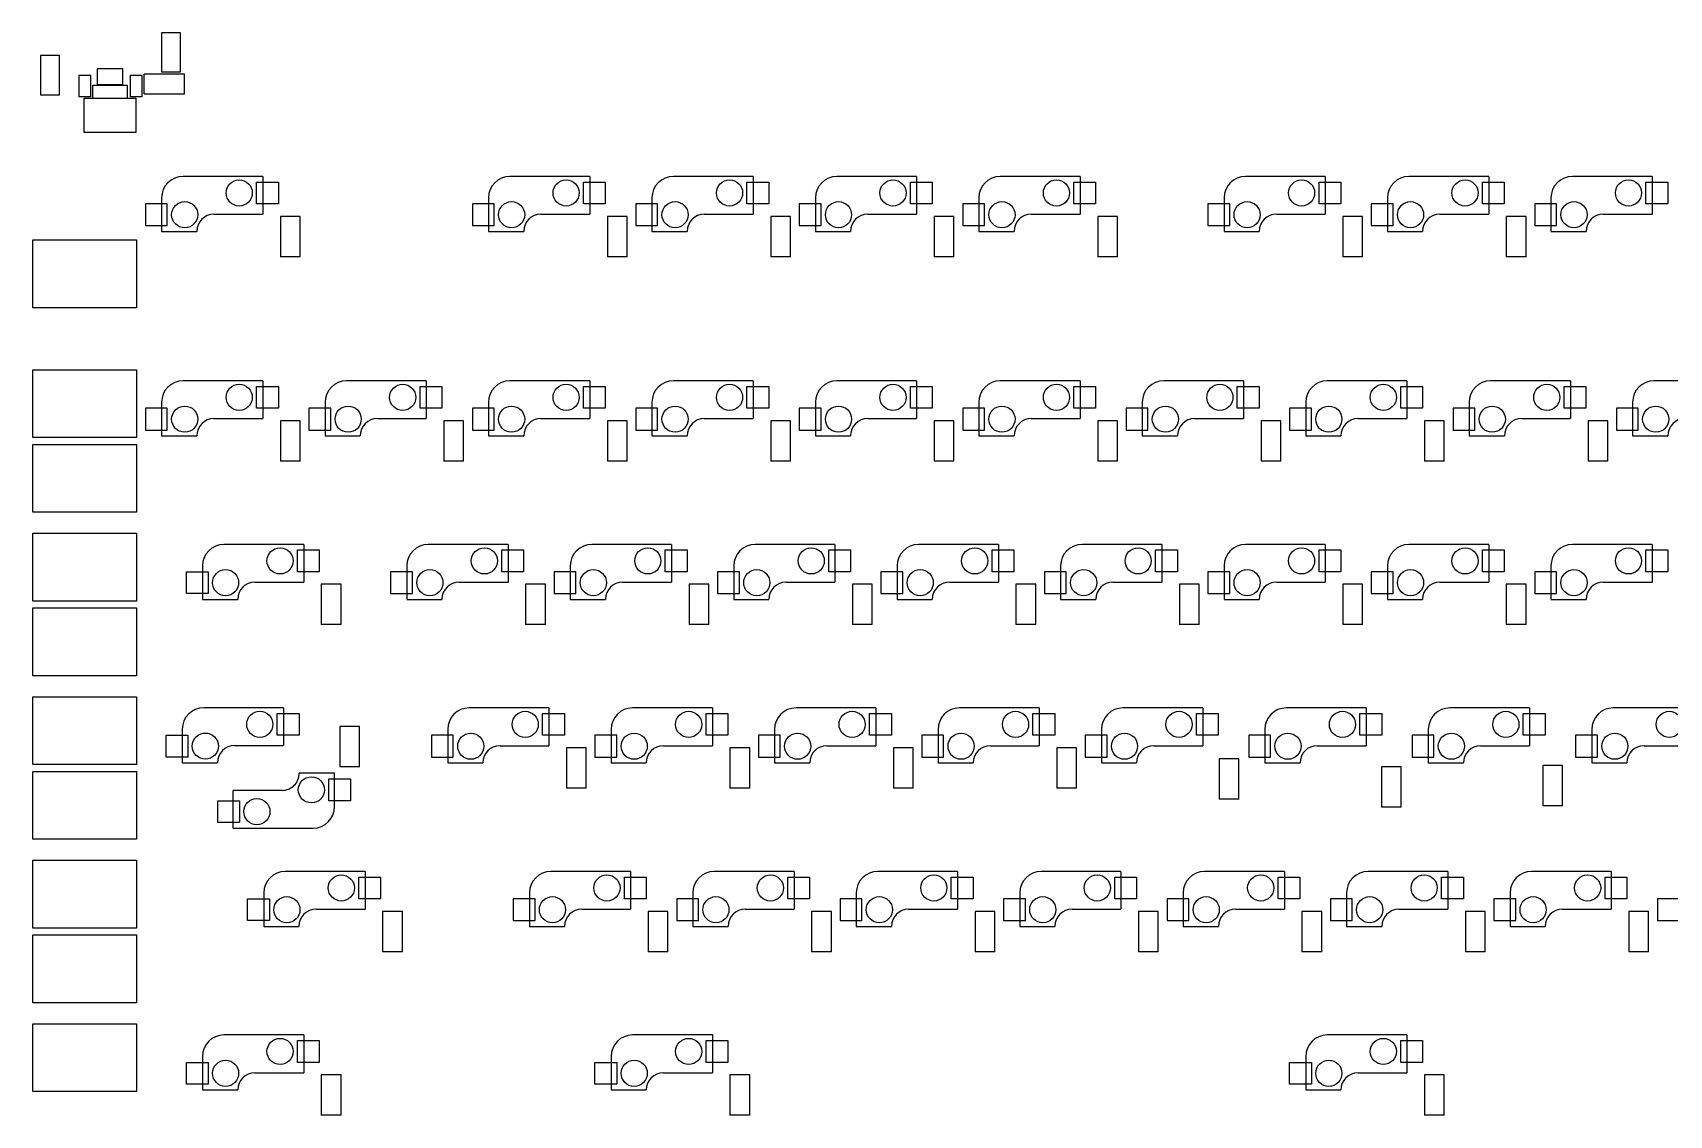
# Model space of a CAD drawing. Extents: x -22 to 350, y -102 to 34.
# Drawn here: x -21.5 to 169.2, y -102.4 to 23.7 of the extents above; entities that cross this region are included whole.
import ezdxf

# ---------------------------------------------------------------- set-up
doc = ezdxf.new("R2010")
doc.units = 0
doc.layers.add('BLACK', color=7, linetype='CONTINUOUS')

msp = doc.modelspace()

# ---------------------------------------------------------------- linework, layer by layer
at = {"layer": 'BLACK', "linetype": 'CONTINUOUS'}
for p, q in [((-4.291, 23.741), (-6.531, 23.741)), ((-6.531, 23.741), (-6.531, 19.181)), ((-4.291, 19.181), (-4.291, 23.741)), ((-20.628, 21.074), (-20.628, 16.514)), ((-18.388, 21.074), (-20.628, 21.074)), ((-18.388, 16.514), (-18.388, 21.074)), ((-14.023, 19.5516), (-14.023, 17.7316)), ((-11.023, 19.5516), (-14.023, 19.5516)), ((-11.023, 17.7316), (-11.023, 19.5516)), ((-6.531, 19.181), (-4.291, 19.181)), ((-16.144, 18.789), (-14.744, 18.789)), ((-16.144, 18.789), (-16.144, 16.289)), ((-14.744, 16.289), (-14.744, 18.789)), ((-14.525, 17.625), (-10.525, 17.625)), ((-14.525, 16.125), (-14.525, 17.625)), ((-14.023, 17.7316), (-11.023, 17.7316)), ((-10.525, 17.625), (-10.525, 16.125)), ((-10.175, 18.789), (-10.175, 16.289)), ((-10.175, 18.789), (-8.775, 18.789)), ((-8.775, 16.289), (-8.775, 18.789)), ((-3.823, 18.928), (-8.523, 18.928)), ((-8.523, 16.628), (-8.523, 18.928)), ((-3.823, 16.628), (-3.823, 18.928)), ((-20.628, 16.514), (-18.388, 16.514)), ((-14.744, 16.289), (-16.144, 16.289)), ((-15.525, 12.125), (-15.525, 16.125)), ((-15.525, 16.125), (-9.525, 16.125)), ((-8.775, 16.289), (-10.175, 16.289)), ((-9.525, 16.125), (-9.525, 12.125)), ((-8.523, 16.628), (-3.823, 16.628)), ((-9.525, 12.125), (-15.525, 12.125)), ((5.3, 7), (-4, 7)), ((4.572, 3.81), (4.572, 6.35)), ((4.572, 6.35), (7.112, 6.35)), ((5.3, 7), (5.3, 2.6)), ((7.112, 6.35), (7.112, 3.81)), ((43.4, 7), (34.1, 7)), ((42.672, 3.81), (42.672, 6.35)), ((42.672, 6.35), (45.212, 6.35)), ((43.4, 7), (43.4, 2.6)), ((45.212, 6.35), (45.212, 3.81)), ((62.45, 7), (53.15, 7)), ((61.722, 3.81), (61.722, 6.35)), ((61.722, 6.35), (64.262, 6.35)), ((62.45, 7), (62.45, 2.6)), ((64.262, 6.35), (64.262, 3.81)), ((81.5, 7), (72.2, 7)), ((80.772, 6.35), (83.312, 6.35)), ((80.772, 3.81), (80.772, 6.35)), ((81.5, 7), (81.5, 2.6)), ((83.312, 6.35), (83.312, 3.81)), ((100.55, 7), (91.25, 7)), ((99.822, 6.35), (102.362, 6.35)), ((99.822, 3.81), (99.822, 6.35)), ((100.55, 7), (100.55, 2.6)), ((102.362, 6.35), (102.362, 3.81)), ((129.125, 7), (119.825, 7)), ((128.397, 3.81), (128.397, 6.35)), ((128.397, 6.35), (130.937, 6.35)), ((129.125, 7), (129.125, 2.6)), ((130.937, 6.35), (130.937, 3.81)), ((148.175, 7), (138.875, 7)), ((147.447, 6.35), (149.987, 6.35)), ((147.447, 3.81), (147.447, 6.35)), ((148.175, 7), (148.175, 2.6)), ((149.987, 6.35), (149.987, 3.81)), ((167.225, 7), (157.925, 7)), ((166.497, 6.35), (169.037, 6.35)), ((166.497, 3.81), (166.497, 6.35)), ((167.225, 7), (167.225, 2.6)), ((169.037, 6.35), (169.037, 3.81)), ((-6.5, 4.5), (-6.5, 0.6)), ((31.6, 4.5), (31.6, 0.6)), ((50.65, 4.5), (50.65, 0.6)), ((69.7, 4.5), (69.7, 0.6)), ((88.75, 4.5), (88.75, 0.6)), ((117.325, 4.5), (117.325, 0.6)), ((136.375, 4.5), (136.375, 0.6)), ((155.425, 4.5), (155.425, 0.6)), ((-8.382, 3.81), (-8.382, 1.27)), ((-5.842, 3.81), (-8.382, 3.81)), ((-5.842, 1.27), (-5.842, 3.81)), ((-0.4, 2.6), (5.3, 2.6)), ((7.112, 3.81), (4.572, 3.81)), ((9.65, 2.35), (7.35, 2.35)), ((7.35, 2.35), (7.35, -2.35)), ((9.65, -2.35), (9.65, 2.35)), ((32.258, 3.81), (29.718, 3.81)), ((29.718, 3.81), (29.718, 1.27)), ((32.258, 1.27), (32.258, 3.81)), ((37.7, 2.6), (43.4, 2.6)), ((45.212, 3.81), (42.672, 3.81)), ((45.45, 2.35), (45.45, -2.35)), ((47.75, 2.35), (45.45, 2.35)), ((47.75, -2.35), (47.75, 2.35)), ((51.308, 3.81), (48.768, 3.81)), ((48.768, 3.81), (48.768, 1.27)), ((51.308, 1.27), (51.308, 3.81)), ((56.75, 2.6), (62.45, 2.6)), ((64.262, 3.81), (61.722, 3.81)), ((66.8, 2.35), (64.5, 2.35)), ((64.5, 2.35), (64.5, -2.35)), ((66.8, -2.35), (66.8, 2.35)), ((67.818, 3.81), (67.818, 1.27)), ((70.358, 3.81), (67.818, 3.81)), ((70.358, 1.27), (70.358, 3.81)), ((75.8, 2.6), (81.5, 2.6)), ((83.312, 3.81), (80.772, 3.81)), ((83.55, 2.35), (83.55, -2.35)), ((85.85, 2.35), (83.55, 2.35)), ((85.85, -2.35), (85.85, 2.35)), ((86.868, 3.81), (86.868, 1.27)), ((89.408, 3.81), (86.868, 3.81)), ((89.408, 1.27), (89.408, 3.81)), ((94.85, 2.6), (100.55, 2.6)), ((102.362, 3.81), (99.822, 3.81)), ((102.6, 2.35), (102.6, -2.35)), ((104.9, 2.35), (102.6, 2.35)), ((104.9, -2.35), (104.9, 2.35)), ((117.983, 3.81), (115.443, 3.81)), ((115.443, 3.81), (115.443, 1.27)), ((117.983, 1.27), (117.983, 3.81)), ((123.425, 2.6), (129.125, 2.6)), ((130.937, 3.81), (128.397, 3.81)), ((131.175, 2.35), (131.175, -2.35)), ((133.475, 2.35), (131.175, 2.35)), ((133.475, -2.35), (133.475, 2.35)), ((134.493, 3.81), (134.493, 1.27)), ((137.033, 3.81), (134.493, 3.81)), ((137.033, 1.27), (137.033, 3.81)), ((142.475, 2.6), (148.175, 2.6)), ((149.987, 3.81), (147.447, 3.81)), ((152.525, 2.35), (150.225, 2.35)), ((150.225, 2.35), (150.225, -2.35)), ((152.525, -2.35), (152.525, 2.35)), ((153.543, 3.81), (153.543, 1.27)), ((156.083, 3.81), (153.543, 3.81)), ((156.083, 1.27), (156.083, 3.81)), ((161.525, 2.6), (167.225, 2.6)), ((169.037, 3.81), (166.497, 3.81)), ((-8.382, 1.27), (-5.842, 1.27)), ((-6.5, 0.6), (-2.4, 0.6)), ((29.718, 1.27), (32.258, 1.27)), ((31.6, 0.6), (35.7, 0.6)), ((48.768, 1.27), (51.308, 1.27)), ((50.65, 0.6), (54.75, 0.6)), ((67.818, 1.27), (70.358, 1.27)), ((69.7, 0.6), (73.8, 0.6)), ((86.868, 1.27), (89.408, 1.27)), ((88.75, 0.6), (92.85, 0.6)), ((115.443, 1.27), (117.983, 1.27)), ((117.325, 0.6), (121.425, 0.6)), ((134.493, 1.27), (137.033, 1.27)), ((136.375, 0.6), (140.475, 0.6)), ((153.543, 1.27), (156.083, 1.27)), ((155.425, 0.6), (159.525, 0.6)), ((-21.525, -8.3), (-21.525, -0.4)), ((-21.525, -0.4), (-9.425, -0.4)), ((-9.425, -0.4), (-9.425, -8.3)), ((9.65, -2.35), (7.35, -2.35)), ((47.75, -2.35), (45.45, -2.35)), ((66.8, -2.35), (64.5, -2.35)), ((85.85, -2.35), (83.55, -2.35)), ((104.9, -2.35), (102.6, -2.35)), ((133.475, -2.35), (131.175, -2.35)), ((152.525, -2.35), (150.225, -2.35)), ((-9.425, -8.3), (-21.525, -8.3)), ((-21.525, -23.4125), (-21.525, -15.5125)), ((-21.525, -15.5125), (-9.425, -15.5125)), ((-9.425, -15.5125), (-9.425, -23.4125)), ((5.3, -16.8125), (-4, -16.8125)), ((5.3, -16.8125), (5.3, -21.2125)), ((24.35, -16.8125), (15.05, -16.8125)), ((24.35, -16.8125), (24.35, -21.2125)), ((43.4, -16.8125), (34.1, -16.8125)), ((43.4, -16.8125), (43.4, -21.2125)), ((62.45, -16.8125), (53.15, -16.8125)), ((62.45, -16.8125), (62.45, -21.2125)), ((81.5, -16.8125), (72.2, -16.8125)), ((81.5, -16.8125), (81.5, -21.2125)), ((100.55, -16.8125), (91.25, -16.8125)), ((100.55, -16.8125), (100.55, -21.2125)), ((119.6, -16.8125), (110.3, -16.8125)), ((119.6, -16.8125), (119.6, -21.2125)), ((138.65, -16.8125), (129.35, -16.8125)), ((138.65, -16.8125), (138.65, -21.2125)), ((157.7, -16.8125), (148.4, -16.8125)), ((157.7, -16.8125), (157.7, -21.2125)), ((176.75, -16.8125), (167.45, -16.8125)), ((4.572, -20.0025), (4.572, -17.4625)), ((4.572, -17.4625), (7.112, -17.4625)), ((7.112, -17.4625), (7.112, -20.0025)), ((23.622, -17.4625), (26.162, -17.4625)), ((23.622, -20.0025), (23.622, -17.4625)), ((26.162, -17.4625), (26.162, -20.0025)), ((42.672, -20.0025), (42.672, -17.4625)), ((42.672, -17.4625), (45.212, -17.4625)), ((45.212, -17.4625), (45.212, -20.0025)), ((61.722, -20.0025), (61.722, -17.4625)), ((61.722, -17.4625), (64.262, -17.4625)), ((64.262, -17.4625), (64.262, -20.0025)), ((80.772, -17.4625), (83.312, -17.4625)), ((80.772, -20.0025), (80.772, -17.4625)), ((83.312, -17.4625), (83.312, -20.0025)), ((99.822, -17.4625), (102.362, -17.4625)), ((99.822, -20.0025), (99.822, -17.4625)), ((102.362, -17.4625), (102.362, -20.0025)), ((118.872, -20.0025), (118.872, -17.4625)), ((118.872, -17.4625), (121.412, -17.4625)), ((121.412, -17.4625), (121.412, -20.0025)), ((137.922, -20.0025), (137.922, -17.4625)), ((137.922, -17.4625), (140.462, -17.4625)), ((140.462, -17.4625), (140.462, -20.0025)), ((156.972, -17.4625), (159.512, -17.4625)), ((156.972, -20.0025), (156.972, -17.4625)), ((159.512, -17.4625), (159.512, -20.0025)), ((-5.842, -20.0025), (-8.382, -20.0025)), ((-8.382, -20.0025), (-8.382, -22.5425)), ((-6.5, -19.3125), (-6.5, -23.2125)), ((-5.842, -22.5425), (-5.842, -20.0025)), ((7.112, -20.0025), (4.572, -20.0025)), ((10.668, -20.0025), (10.668, -22.5425)), ((13.208, -20.0025), (10.668, -20.0025)), ((12.55, -19.3125), (12.55, -23.2125)), ((13.208, -22.5425), (13.208, -20.0025)), ((26.162, -20.0025), (23.622, -20.0025)), ((29.718, -20.0025), (29.718, -22.5425)), ((32.258, -20.0025), (29.718, -20.0025)), ((31.6, -19.3125), (31.6, -23.2125)), ((32.258, -22.5425), (32.258, -20.0025)), ((45.212, -20.0025), (42.672, -20.0025)), ((48.768, -20.0025), (48.768, -22.5425)), ((51.308, -20.0025), (48.768, -20.0025)), ((50.65, -19.3125), (50.65, -23.2125)), ((51.308, -22.5425), (51.308, -20.0025)), ((64.262, -20.0025), (61.722, -20.0025)), ((67.818, -20.0025), (67.818, -22.5425)), ((70.358, -20.0025), (67.818, -20.0025)), ((69.7, -19.3125), (69.7, -23.2125)), ((70.358, -22.5425), (70.358, -20.0025)), ((83.312, -20.0025), (80.772, -20.0025)), ((89.408, -20.0025), (86.868, -20.0025)), ((86.868, -20.0025), (86.868, -22.5425)), ((88.75, -19.3125), (88.75, -23.2125)), ((89.408, -22.5425), (89.408, -20.0025)), ((102.362, -20.0025), (99.822, -20.0025)), ((108.458, -20.0025), (105.918, -20.0025)), ((105.918, -20.0025), (105.918, -22.5425)), ((107.8, -19.3125), (107.8, -23.2125)), ((108.458, -22.5425), (108.458, -20.0025)), ((121.412, -20.0025), (118.872, -20.0025)), ((127.508, -20.0025), (124.968, -20.0025)), ((124.968, -20.0025), (124.968, -22.5425)), ((126.85, -19.3125), (126.85, -23.2125)), ((127.508, -22.5425), (127.508, -20.0025)), ((140.462, -20.0025), (137.922, -20.0025)), ((144.018, -20.0025), (144.018, -22.5425)), ((146.558, -20.0025), (144.018, -20.0025)), ((145.9, -19.3125), (145.9, -23.2125)), ((146.558, -22.5425), (146.558, -20.0025)), ((159.512, -20.0025), (156.972, -20.0025)), ((163.068, -20.0025), (163.068, -22.5425)), ((165.608, -20.0025), (163.068, -20.0025)), ((164.95, -19.3125), (164.95, -23.2125)), ((165.608, -22.5425), (165.608, -20.0025)), ((-8.382, -22.5425), (-5.842, -22.5425)), ((-0.4, -21.2125), (5.3, -21.2125)), ((7.35, -21.4625), (7.35, -26.1625)), ((9.65, -21.4625), (7.35, -21.4625)), ((9.65, -26.1625), (9.65, -21.4625)), ((10.668, -22.5425), (13.208, -22.5425)), ((18.65, -21.2125), (24.35, -21.2125)), ((26.4, -21.4625), (26.4, -26.1625)), ((28.7, -21.4625), (26.4, -21.4625)), ((28.7, -26.1625), (28.7, -21.4625)), ((29.718, -22.5425), (32.258, -22.5425)), ((37.7, -21.2125), (43.4, -21.2125)), ((47.75, -21.4625), (45.45, -21.4625)), ((45.45, -21.4625), (45.45, -26.1625)), ((47.75, -26.1625), (47.75, -21.4625)), ((48.768, -22.5425), (51.308, -22.5425)), ((56.75, -21.2125), (62.45, -21.2125)), ((66.8, -21.4625), (64.5, -21.4625)), ((64.5, -21.4625), (64.5, -26.1625)), ((66.8, -26.1625), (66.8, -21.4625)), ((67.818, -22.5425), (70.358, -22.5425)), ((75.8, -21.2125), (81.5, -21.2125)), ((83.55, -21.4625), (83.55, -26.1625)), ((85.85, -21.4625), (83.55, -21.4625)), ((85.85, -26.1625), (85.85, -21.4625)), ((86.868, -22.5425), (89.408, -22.5425)), ((94.85, -21.2125), (100.55, -21.2125)), ((104.9, -21.4625), (102.6, -21.4625)), ((102.6, -21.4625), (102.6, -26.1625)), ((104.9, -26.1625), (104.9, -21.4625)), ((105.918, -22.5425), (108.458, -22.5425)), ((113.9, -21.2125), (119.6, -21.2125)), ((121.65, -21.4625), (121.65, -26.1625)), ((123.95, -21.4625), (121.65, -21.4625)), ((123.95, -26.1625), (123.95, -21.4625)), ((124.968, -22.5425), (127.508, -22.5425)), ((132.95, -21.2125), (138.65, -21.2125)), ((143, -21.4625), (140.7, -21.4625)), ((140.7, -21.4625), (140.7, -26.1625)), ((143, -26.1625), (143, -21.4625)), ((144.018, -22.5425), (146.558, -22.5425)), ((152, -21.2125), (157.7, -21.2125)), ((159.75, -21.4625), (159.75, -26.1625)), ((162.05, -21.4625), (159.75, -21.4625)), ((162.05, -26.1625), (162.05, -21.4625)), ((163.068, -22.5425), (165.608, -22.5425)), ((-9.425, -23.4125), (-21.525, -23.4125)), ((-21.525, -24.2125), (-9.425, -24.2125)), ((-21.525, -32.1125), (-21.525, -24.2125)), ((-9.425, -24.2125), (-9.425, -32.1125)), ((-6.5, -23.2125), (-2.4, -23.2125)), ((12.55, -23.2125), (16.65, -23.2125)), ((31.6, -23.2125), (35.7, -23.2125)), ((50.65, -23.2125), (54.75, -23.2125)), ((69.7, -23.2125), (73.8, -23.2125)), ((88.75, -23.2125), (92.85, -23.2125)), ((107.8, -23.2125), (111.9, -23.2125)), ((126.85, -23.2125), (130.95, -23.2125)), ((145.9, -23.2125), (150, -23.2125)), ((164.95, -23.2125), (169.05, -23.2125)), ((9.65, -26.1625), (7.35, -26.1625)), ((28.7, -26.1625), (26.4, -26.1625)), ((47.75, -26.1625), (45.45, -26.1625)), ((66.8, -26.1625), (64.5, -26.1625)), ((85.85, -26.1625), (83.55, -26.1625)), ((104.9, -26.1625), (102.6, -26.1625)), ((123.95, -26.1625), (121.65, -26.1625)), ((143, -26.1625), (140.7, -26.1625)), ((162.05, -26.1625), (159.75, -26.1625)), ((-9.425, -32.1125), (-21.525, -32.1125)), ((-21.525, -42.4625), (-21.525, -34.5625)), ((-21.525, -34.5625), (-9.425, -34.5625)), ((-9.425, -34.5625), (-9.425, -42.4625)), ((10.0625, -35.8625), (0.7625, -35.8625)), ((10.0625, -35.8625), (10.0625, -40.2625)), ((33.875, -35.8625), (24.575, -35.8625)), ((33.875, -35.8625), (33.875, -40.2625)), ((52.925, -35.8625), (43.625, -35.8625)), ((52.925, -35.8625), (52.925, -40.2625)), ((71.975, -35.8625), (62.675, -35.8625)), ((71.975, -35.8625), (71.975, -40.2625)), ((91.025, -35.8625), (81.725, -35.8625)), ((91.025, -35.8625), (91.025, -40.2625)), ((110.075, -35.8625), (100.775, -35.8625)), ((110.075, -35.8625), (110.075, -40.2625)), ((129.125, -35.8625), (119.825, -35.8625)), ((129.125, -35.8625), (129.125, -40.2625)), ((148.175, -35.8625), (138.875, -35.8625)), ((148.175, -35.8625), (148.175, -40.2625)), ((167.225, -35.8625), (157.925, -35.8625)), ((167.225, -35.8625), (167.225, -40.2625)), ((9.3345, -39.0525), (9.3345, -36.5125)), ((9.3345, -36.5125), (11.8745, -36.5125)), ((11.8745, -36.5125), (11.8745, -39.0525)), ((33.147, -36.5125), (35.687, -36.5125)), ((33.147, -39.0525), (33.147, -36.5125)), ((35.687, -36.5125), (35.687, -39.0525)), ((52.197, -39.0525), (52.197, -36.5125)), ((52.197, -36.5125), (54.737, -36.5125)), ((54.737, -36.5125), (54.737, -39.0525)), ((71.247, -36.5125), (73.787, -36.5125)), ((71.247, -39.0525), (71.247, -36.5125)), ((73.787, -36.5125), (73.787, -39.0525)), ((90.297, -36.5125), (92.837, -36.5125)), ((90.297, -39.0525), (90.297, -36.5125)), ((92.837, -36.5125), (92.837, -39.0525)), ((109.347, -36.5125), (111.887, -36.5125)), ((109.347, -39.0525), (109.347, -36.5125)), ((111.887, -36.5125), (111.887, -39.0525)), ((128.397, -39.0525), (128.397, -36.5125)), ((128.397, -36.5125), (130.937, -36.5125)), ((130.937, -36.5125), (130.937, -39.0525)), ((147.447, -36.5125), (149.987, -36.5125)), ((147.447, -39.0525), (147.447, -36.5125)), ((149.987, -36.5125), (149.987, -39.0525)), ((166.497, -36.5125), (169.037, -36.5125)), ((166.497, -39.0525), (166.497, -36.5125)), ((169.037, -36.5125), (169.037, -39.0525)), ((-3.6195, -41.5925), (-3.6195, -39.0525)), ((-3.6195, -39.0525), (-1.0795, -39.0525)), ((-1.7375, -38.3625), (-1.7375, -42.2625)), ((-1.0795, -39.0525), (-1.0795, -41.5925)), ((11.8745, -39.0525), (9.3345, -39.0525)), ((22.733, -39.0525), (20.193, -39.0525)), ((20.193, -39.0525), (20.193, -41.5925)), ((22.075, -38.3625), (22.075, -42.2625)), ((22.733, -41.5925), (22.733, -39.0525)), ((35.687, -39.0525), (33.147, -39.0525)), ((39.243, -39.0525), (39.243, -41.5925)), ((41.783, -39.0525), (39.243, -39.0525)), ((41.125, -38.3625), (41.125, -42.2625)), ((41.783, -41.5925), (41.783, -39.0525)), ((54.737, -39.0525), (52.197, -39.0525)), ((58.293, -39.0525), (58.293, -41.5925)), ((60.833, -39.0525), (58.293, -39.0525)), ((60.175, -38.3625), (60.175, -42.2625)), ((60.833, -41.5925), (60.833, -39.0525)), ((73.787, -39.0525), (71.247, -39.0525)), ((79.883, -39.0525), (77.343, -39.0525)), ((77.343, -39.0525), (77.343, -41.5925)), ((79.225, -38.3625), (79.225, -42.2625)), ((79.883, -41.5925), (79.883, -39.0525)), ((92.837, -39.0525), (90.297, -39.0525)), ((96.393, -39.0525), (96.393, -41.5925)), ((98.933, -39.0525), (96.393, -39.0525)), ((98.275, -38.3625), (98.275, -42.2625)), ((98.933, -41.5925), (98.933, -39.0525)), ((111.887, -39.0525), (109.347, -39.0525)), ((115.443, -39.0525), (115.443, -41.5925)), ((117.983, -39.0525), (115.443, -39.0525)), ((117.325, -38.3625), (117.325, -42.2625)), ((117.983, -41.5925), (117.983, -39.0525)), ((130.937, -39.0525), (128.397, -39.0525)), ((134.493, -39.0525), (134.493, -41.5925)), ((137.033, -39.0525), (134.493, -39.0525)), ((136.375, -38.3625), (136.375, -42.2625)), ((137.033, -41.5925), (137.033, -39.0525)), ((149.987, -39.0525), (147.447, -39.0525)), ((153.543, -39.0525), (153.543, -41.5925)), ((156.083, -39.0525), (153.543, -39.0525)), ((155.425, -38.3625), (155.425, -42.2625)), ((156.083, -41.5925), (156.083, -39.0525)), ((169.037, -39.0525), (166.497, -39.0525)), ((-1.0795, -41.5925), (-3.6195, -41.5925)), ((4.3625, -40.2625), (10.0625, -40.2625)), ((14.4125, -40.5125), (12.1125, -40.5125)), ((12.1125, -40.5125), (12.1125, -45.2125)), ((14.4125, -45.2125), (14.4125, -40.5125)), ((20.193, -41.5925), (22.733, -41.5925)), ((28.175, -40.2625), (33.875, -40.2625)), ((38.225, -40.5125), (35.925, -40.5125)), ((35.925, -40.5125), (35.925, -45.2125)), ((38.225, -45.2125), (38.225, -40.5125)), ((39.243, -41.5925), (41.783, -41.5925)), ((47.225, -40.2625), (52.925, -40.2625)), ((54.975, -40.5125), (54.975, -45.2125)), ((57.275, -40.5125), (54.975, -40.5125)), ((57.275, -45.2125), (57.275, -40.5125)), ((58.293, -41.5925), (60.833, -41.5925)), ((66.275, -40.2625), (71.975, -40.2625)), ((76.325, -40.5125), (74.025, -40.5125)), ((74.025, -40.5125), (74.025, -45.2125)), ((76.325, -45.2125), (76.325, -40.5125)), ((77.343, -41.5925), (79.883, -41.5925)), ((85.325, -40.2625), (91.025, -40.2625)), ((93.075, -40.5125), (93.075, -45.2125)), ((95.375, -40.5125), (93.075, -40.5125)), ((95.375, -45.2125), (95.375, -40.5125)), ((96.393, -41.5925), (98.933, -41.5925)), ((104.375, -40.2625), (110.075, -40.2625)), ((114.425, -40.5125), (112.125, -40.5125)), ((112.125, -40.5125), (112.125, -45.2125)), ((114.425, -45.2125), (114.425, -40.5125)), ((115.443, -41.5925), (117.983, -41.5925)), ((123.425, -40.2625), (129.125, -40.2625)), ((133.475, -40.5125), (131.175, -40.5125)), ((131.175, -40.5125), (131.175, -45.2125)), ((133.475, -45.2125), (133.475, -40.5125)), ((134.493, -41.5925), (137.033, -41.5925)), ((142.475, -40.2625), (148.175, -40.2625)), ((152.525, -40.5125), (150.225, -40.5125)), ((150.225, -40.5125), (150.225, -45.2125)), ((152.525, -45.2125), (152.525, -40.5125)), ((153.543, -41.5925), (156.083, -41.5925)), ((161.525, -40.2625), (167.225, -40.2625)), ((-9.425, -42.4625), (-21.525, -42.4625)), ((-21.525, -43.2625), (-9.425, -43.2625)), ((-21.525, -51.1625), (-21.525, -43.2625)), ((-9.425, -43.2625), (-9.425, -51.1625)), ((-1.7375, -42.2625), (2.3625, -42.2625)), ((22.075, -42.2625), (26.175, -42.2625)), ((41.125, -42.2625), (45.225, -42.2625)), ((60.175, -42.2625), (64.275, -42.2625)), ((79.225, -42.2625), (83.325, -42.2625)), ((98.275, -42.2625), (102.375, -42.2625)), ((117.325, -42.2625), (121.425, -42.2625)), ((136.375, -42.2625), (140.475, -42.2625)), ((155.425, -42.2625), (159.525, -42.2625)), ((14.4125, -45.2125), (12.1125, -45.2125)), ((38.225, -45.2125), (35.925, -45.2125)), ((57.275, -45.2125), (54.975, -45.2125)), ((76.325, -45.2125), (74.025, -45.2125)), ((95.375, -45.2125), (93.075, -45.2125)), ((114.425, -45.2125), (112.125, -45.2125)), ((133.475, -45.2125), (131.175, -45.2125)), ((152.525, -45.2125), (150.225, -45.2125)), ((-9.425, -51.1625), (-21.525, -51.1625)), ((-21.525, -61.5125), (-21.525, -53.6125)), ((-21.525, -53.6125), (-9.425, -53.6125)), ((-9.425, -53.6125), (-9.425, -61.5125)), ((7.7, -54.9), (-1.6, -54.9)), ((7.7, -54.9), (7.7, -59.3)), ((38.6375, -54.9125), (29.3375, -54.9125)), ((38.6375, -54.9125), (38.6375, -59.3125)), ((57.6875, -54.9125), (48.3875, -54.9125)), ((57.6875, -54.9125), (57.6875, -59.3125)), ((76.7375, -54.9125), (67.4375, -54.9125)), ((76.7375, -54.9125), (76.7375, -59.3125)), ((95.7875, -54.9125), (86.4875, -54.9125)), ((95.7875, -54.9125), (95.7875, -59.3125)), ((114.837, -54.9125), (105.537, -54.9125)), ((114.837, -54.9125), (114.837, -59.3125)), ((133.887, -54.9125), (124.587, -54.9125)), ((133.887, -54.9125), (133.887, -59.3125)), ((152.938, -54.9125), (143.637, -54.9125)), ((152.938, -54.9125), (152.938, -59.3125)), ((171.987, -54.9125), (162.688, -54.9125)), ((6.972, -55.55), (9.512, -55.55)), ((6.972, -58.09), (6.972, -55.55)), ((9.512, -55.55), (9.512, -58.09)), ((14.28, -57.08), (14.28, -61.78)), ((16.58, -57.08), (14.28, -57.08)), ((16.58, -61.78), (16.58, -57.08)), ((37.9095, -58.1025), (37.9095, -55.5625)), ((37.9095, -55.5625), (40.4495, -55.5625)), ((40.4495, -55.5625), (40.4495, -58.1025)), ((56.9595, -58.1025), (56.9595, -55.5625)), ((56.9595, -55.5625), (59.4995, -55.5625)), ((59.4995, -55.5625), (59.4995, -58.1025)), ((76.0095, -58.1025), (76.0095, -55.5625)), ((76.0095, -55.5625), (78.5495, -55.5625)), ((78.5495, -55.5625), (78.5495, -58.1025)), ((95.0595, -55.5625), (97.5995, -55.5625)), ((95.0595, -58.1025), (95.0595, -55.5625)), ((97.5995, -55.5625), (97.5995, -58.1025)), ((114.109, -55.5625), (116.649, -55.5625)), ((114.109, -58.1025), (114.109, -55.5625)), ((116.649, -55.5625), (116.649, -58.1025)), ((133.159, -58.1025), (133.159, -55.5625)), ((133.159, -55.5625), (135.7, -55.5625)), ((135.7, -55.5625), (135.7, -58.1025)), ((152.209, -58.1025), (152.209, -55.5625)), ((152.209, -55.5625), (154.749, -55.5625)), ((154.749, -55.5625), (154.749, -58.1025)), ((-5.982, -60.63), (-5.982, -58.09)), ((-5.982, -58.09), (-3.442, -58.09)), ((-4.1, -57.4), (-4.1, -61.3)), ((-3.442, -58.09), (-3.442, -60.63)), ((9.512, -58.09), (6.972, -58.09)), ((27.4955, -58.1025), (24.9555, -58.1025)), ((24.9555, -58.1025), (24.9555, -60.6425)), ((26.8375, -57.4125), (26.8375, -61.3125)), ((27.4955, -60.6425), (27.4955, -58.1025)), ((40.4495, -58.1025), (37.9095, -58.1025)), ((46.5455, -58.1025), (44.0055, -58.1025)), ((44.0055, -58.1025), (44.0055, -60.6425)), ((45.8875, -57.4125), (45.8875, -61.3125)), ((46.5455, -60.6425), (46.5455, -58.1025)), ((59.4995, -58.1025), (56.9595, -58.1025)), ((63.0555, -58.1025), (63.0555, -60.6425)), ((65.5955, -58.1025), (63.0555, -58.1025)), ((64.9375, -57.4125), (64.9375, -61.3125)), ((65.5955, -60.6425), (65.5955, -58.1025)), ((78.5495, -58.1025), (76.0095, -58.1025)), ((82.1055, -58.1025), (82.1055, -60.6425)), ((84.6455, -58.1025), (82.1055, -58.1025)), ((83.9875, -57.4125), (83.9875, -61.3125)), ((84.6455, -60.6425), (84.6455, -58.1025)), ((97.5995, -58.1025), (95.0595, -58.1025)), ((101.155, -58.1025), (101.155, -60.6425)), ((103.695, -58.1025), (101.155, -58.1025)), ((103.037, -57.4125), (103.037, -61.3125)), ((103.695, -60.6425), (103.695, -58.1025)), ((116.649, -58.1025), (114.109, -58.1025)), ((122.745, -58.1025), (120.206, -58.1025)), ((120.206, -58.1025), (120.206, -60.6425)), ((122.087, -57.4125), (122.087, -61.3125)), ((122.745, -60.6425), (122.745, -58.1025)), ((135.7, -58.1025), (133.159, -58.1025)), ((141.796, -58.1025), (139.255, -58.1025)), ((139.255, -58.1025), (139.255, -60.6425)), ((141.137, -57.4125), (141.137, -61.3125)), ((141.796, -60.6425), (141.796, -58.1025)), ((154.749, -58.1025), (152.209, -58.1025)), ((160.845, -58.1025), (158.305, -58.1025)), ((158.305, -58.1025), (158.305, -60.6425)), ((160.188, -57.4125), (160.188, -61.3125)), ((160.845, -60.6425), (160.845, -58.1025)), ((-3.442, -60.63), (-5.982, -60.63)), ((2, -59.3), (7.7, -59.3)), ((24.9555, -60.6425), (27.4955, -60.6425)), ((32.9375, -59.3125), (38.6375, -59.3125)), ((40.6875, -59.5625), (40.6875, -64.2625)), ((42.9875, -59.5625), (40.6875, -59.5625)), ((42.9875, -64.2625), (42.9875, -59.5625)), ((44.0055, -60.6425), (46.5455, -60.6425)), ((51.9875, -59.3125), (57.6875, -59.3125)), ((59.7375, -59.5625), (59.7375, -64.2625)), ((62.0375, -59.5625), (59.7375, -59.5625)), ((62.0375, -64.2625), (62.0375, -59.5625)), ((63.0555, -60.6425), (65.5955, -60.6425)), ((71.0375, -59.3125), (76.7375, -59.3125)), ((78.7875, -59.5625), (78.7875, -64.2625)), ((81.0875, -59.5625), (78.7875, -59.5625)), ((81.0875, -64.2625), (81.0875, -59.5625)), ((82.1055, -60.6425), (84.6455, -60.6425)), ((90.0875, -59.3125), (95.7875, -59.3125)), ((97.8375, -59.5625), (97.8375, -64.2625)), ((100.137, -59.5625), (97.8375, -59.5625)), ((100.137, -64.2625), (100.137, -59.5625)), ((101.155, -60.6425), (103.695, -60.6425)), ((109.137, -59.3125), (114.837, -59.3125)), ((119.04, -60.86), (116.74, -60.86)), ((116.74, -60.86), (116.74, -65.56)), ((119.04, -65.56), (119.04, -60.86)), ((120.206, -60.6425), (122.745, -60.6425)), ((128.188, -59.3125), (133.887, -59.3125)), ((139.255, -60.6425), (141.796, -60.6425)), ((147.237, -59.3125), (152.938, -59.3125)), ((158.305, -60.6425), (160.845, -60.6425)), ((166.287, -59.3125), (171.987, -59.3125)), ((-9.425, -61.5125), (-21.525, -61.5125)), ((-21.525, -62.3125), (-9.425, -62.3125)), ((-21.525, -70.2125), (-21.525, -62.3125)), ((-9.425, -62.3125), (-9.425, -70.2125)), ((-4.1, -61.3), (0, -61.3)), ((13.6437, -62.5125), (9.5437, -62.5125)), ((13.6437, -66.4125), (13.6437, -62.5125)), ((16.58, -61.78), (14.28, -61.78)), ((26.8375, -61.3125), (30.9375, -61.3125)), ((45.8875, -61.3125), (49.9875, -61.3125)), ((64.9375, -61.3125), (69.0375, -61.3125)), ((83.9875, -61.3125), (88.0875, -61.3125)), ((103.037, -61.3125), (107.137, -61.3125)), ((122.087, -61.3125), (126.188, -61.3125)), ((135.67, -61.78), (135.67, -66.48)), ((137.97, -61.78), (135.67, -61.78)), ((137.97, -66.48), (137.97, -61.78)), ((141.137, -61.3125), (145.237, -61.3125)), ((156.78, -61.62), (154.48, -61.62)), ((154.48, -61.62), (154.48, -66.32)), ((156.78, -66.32), (156.78, -61.62)), ((160.188, -61.3125), (164.287, -61.3125)), ((1.8438, -68.9125), (1.8438, -64.5125)), ((7.5438, -64.5125), (1.8438, -64.5125)), ((12.9857, -65.7225), (12.9857, -63.1825)), ((12.9857, -63.1825), (15.5257, -63.1825)), ((15.5257, -63.1825), (15.5257, -65.7225)), ((42.9875, -64.2625), (40.6875, -64.2625)), ((62.0375, -64.2625), (59.7375, -64.2625)), ((81.0875, -64.2625), (78.7875, -64.2625)), ((100.137, -64.2625), (97.8375, -64.2625)), ((0.0318, -65.7225), (2.5718, -65.7225)), ((0.0318, -68.2625), (0.0318, -65.7225)), ((2.5718, -65.7225), (2.5718, -68.2625)), ((15.5257, -65.7225), (12.9857, -65.7225)), ((119.04, -65.56), (116.74, -65.56)), ((137.97, -66.48), (135.67, -66.48)), ((156.78, -66.32), (154.48, -66.32)), ((2.5718, -68.2625), (0.0318, -68.2625)), ((-9.425, -70.2125), (-21.525, -70.2125)), ((1.8438, -68.9125), (11.1437, -68.9125)), ((-21.525, -72.6625), (-9.425, -72.6625)), ((-21.525, -80.5625), (-21.525, -72.6625)), ((-9.425, -72.6625), (-9.425, -80.5625)), ((17.2063, -73.9625), (7.9062, -73.9625)), ((17.2063, -73.9625), (17.2063, -78.3625)), ((48.1625, -73.9625), (38.8625, -73.9625)), ((48.1625, -73.9625), (48.1625, -78.3625)), ((67.2125, -73.9625), (57.9125, -73.9625)), ((67.2125, -73.9625), (67.2125, -78.3625)), ((86.2625, -73.9625), (76.9625, -73.9625)), ((86.2625, -73.9625), (86.2625, -78.3625)), ((105.312, -73.9625), (96.0125, -73.9625)), ((105.312, -73.9625), (105.312, -78.3625)), ((124.362, -73.9625), (115.062, -73.9625)), ((124.362, -73.9625), (124.362, -78.3625)), ((143.412, -73.9625), (134.112, -73.9625)), ((143.412, -73.9625), (143.412, -78.3625)), ((162.463, -73.9625), (153.162, -73.9625)), ((162.463, -73.9625), (162.463, -78.3625)), ((16.4782, -74.6125), (19.0182, -74.6125)), ((16.4782, -77.1525), (16.4782, -74.6125)), ((19.0182, -74.6125), (19.0182, -77.1525)), ((47.4345, -74.6125), (49.9745, -74.6125)), ((47.4345, -77.1525), (47.4345, -74.6125)), ((49.9745, -74.6125), (49.9745, -77.1525)), ((66.4845, -74.6125), (69.0245, -74.6125)), ((66.4845, -77.1525), (66.4845, -74.6125)), ((69.0245, -74.6125), (69.0245, -77.1525)), ((85.5345, -74.6125), (88.0745, -74.6125)), ((85.5345, -77.1525), (85.5345, -74.6125)), ((88.0745, -74.6125), (88.0745, -77.1525)), ((104.584, -77.1525), (104.584, -74.6125)), ((104.584, -74.6125), (107.124, -74.6125)), ((107.124, -74.6125), (107.124, -77.1525)), ((123.634, -74.6125), (126.174, -74.6125)), ((123.634, -77.1525), (123.634, -74.6125)), ((126.174, -74.6125), (126.174, -77.1525)), ((142.684, -74.6125), (145.225, -74.6125)), ((142.684, -77.1525), (142.684, -74.6125)), ((145.225, -74.6125), (145.225, -77.1525)), ((161.734, -74.6125), (164.274, -74.6125)), ((161.734, -77.1525), (161.734, -74.6125)), ((164.274, -74.6125), (164.274, -77.1525)), ((3.5242, -79.6925), (3.5242, -77.1525)), ((3.5242, -77.1525), (6.0643, -77.1525)), ((5.4062, -76.4625), (5.4062, -80.3625)), ((6.0643, -77.1525), (6.0643, -79.6925)), ((19.0182, -77.1525), (16.4782, -77.1525)), ((34.4805, -77.1525), (34.4805, -79.6925)), ((37.0205, -77.1525), (34.4805, -77.1525)), ((36.3625, -76.4625), (36.3625, -80.3625)), ((37.0205, -79.6925), (37.0205, -77.1525)), ((49.9745, -77.1525), (47.4345, -77.1525)), ((56.0705, -77.1525), (53.5305, -77.1525)), ((53.5305, -77.1525), (53.5305, -79.6925)), ((55.4125, -76.4625), (55.4125, -80.3625)), ((56.0705, -79.6925), (56.0705, -77.1525)), ((69.0245, -77.1525), (66.4845, -77.1525)), ((75.1205, -77.1525), (72.5805, -77.1525)), ((72.5805, -77.1525), (72.5805, -79.6925)), ((74.4625, -76.4625), (74.4625, -80.3625)), ((75.1205, -79.6925), (75.1205, -77.1525)), ((88.0745, -77.1525), (85.5345, -77.1525)), ((94.1705, -77.1525), (91.6305, -77.1525)), ((91.6305, -77.1525), (91.6305, -79.6925)), ((93.5125, -76.4625), (93.5125, -80.3625)), ((94.1705, -79.6925), (94.1705, -77.1525)), ((107.124, -77.1525), (104.584, -77.1525)), ((110.68, -77.1525), (110.68, -79.6925)), ((113.221, -77.1525), (110.68, -77.1525)), ((112.562, -76.4625), (112.562, -80.3625)), ((113.221, -79.6925), (113.221, -77.1525)), ((126.174, -77.1525), (123.634, -77.1525)), ((129.731, -77.1525), (129.731, -79.6925)), ((132.27, -77.1525), (129.731, -77.1525)), ((131.612, -76.4625), (131.612, -80.3625)), ((132.27, -79.6925), (132.27, -77.1525)), ((145.225, -77.1525), (142.684, -77.1525)), ((151.32, -77.1525), (148.78, -77.1525)), ((148.78, -77.1525), (148.78, -79.6925)), ((150.662, -76.4625), (150.662, -80.3625)), ((151.32, -79.6925), (151.32, -77.1525)), ((164.274, -77.1525), (161.734, -77.1525)), ((170.37, -77.1525), (167.831, -77.1525)), ((167.831, -77.1525), (167.831, -79.6925)), ((6.0643, -79.6925), (3.5242, -79.6925)), ((11.5062, -78.3625), (17.2063, -78.3625)), ((19.2562, -78.6125), (19.2562, -83.3125)), ((21.5562, -78.6125), (19.2562, -78.6125)), ((21.5562, -83.3125), (21.5562, -78.6125)), ((34.4805, -79.6925), (37.0205, -79.6925)), ((42.4625, -78.3625), (48.1625, -78.3625)), ((52.5125, -78.6125), (50.2125, -78.6125)), ((50.2125, -78.6125), (50.2125, -83.3125)), ((52.5125, -83.3125), (52.5125, -78.6125)), ((53.5305, -79.6925), (56.0705, -79.6925)), ((61.5125, -78.3625), (67.2125, -78.3625)), ((69.2625, -78.6125), (69.2625, -83.3125)), ((71.5625, -78.6125), (69.2625, -78.6125)), ((71.5625, -83.3125), (71.5625, -78.6125)), ((72.5805, -79.6925), (75.1205, -79.6925)), ((80.5625, -78.3625), (86.2625, -78.3625)), ((90.6125, -78.6125), (88.3125, -78.6125)), ((88.3125, -78.6125), (88.3125, -83.3125)), ((90.6125, -83.3125), (90.6125, -78.6125)), ((91.6305, -79.6925), (94.1705, -79.6925)), ((99.6125, -78.3625), (105.312, -78.3625)), ((109.662, -78.6125), (107.362, -78.6125)), ((107.362, -78.6125), (107.362, -83.3125)), ((109.662, -83.3125), (109.662, -78.6125)), ((110.68, -79.6925), (113.221, -79.6925)), ((118.662, -78.3625), (124.362, -78.3625)), ((126.412, -78.6125), (126.412, -83.3125)), ((128.713, -78.6125), (126.412, -78.6125)), ((128.713, -83.3125), (128.713, -78.6125)), ((129.731, -79.6925), (132.27, -79.6925)), ((137.713, -78.3625), (143.412, -78.3625)), ((145.463, -78.6125), (145.463, -83.3125)), ((147.762, -78.6125), (145.463, -78.6125)), ((147.762, -83.3125), (147.762, -78.6125)), ((148.78, -79.6925), (151.32, -79.6925)), ((156.762, -78.3625), (162.463, -78.3625)), ((164.512, -78.6125), (164.512, -83.3125)), ((166.812, -78.6125), (164.512, -78.6125)), ((166.812, -83.3125), (166.812, -78.6125)), ((167.831, -79.6925), (170.37, -79.6925)), ((-9.425, -80.5625), (-21.525, -80.5625)), ((-21.525, -89.2625), (-21.525, -81.3625)), ((-21.525, -81.3625), (-9.425, -81.3625)), ((-9.425, -81.3625), (-9.425, -89.2625)), ((5.4062, -80.3625), (9.5062, -80.3625)), ((36.3625, -80.3625), (40.4625, -80.3625)), ((55.4125, -80.3625), (59.5125, -80.3625)), ((74.4625, -80.3625), (78.5625, -80.3625)), ((93.5125, -80.3625), (97.6125, -80.3625)), ((112.562, -80.3625), (116.662, -80.3625)), ((131.612, -80.3625), (135.713, -80.3625)), ((150.662, -80.3625), (154.762, -80.3625)), ((21.5562, -83.3125), (19.2562, -83.3125)), ((52.5125, -83.3125), (50.2125, -83.3125)), ((71.5625, -83.3125), (69.2625, -83.3125)), ((90.6125, -83.3125), (88.3125, -83.3125)), ((109.662, -83.3125), (107.362, -83.3125)), ((128.713, -83.3125), (126.412, -83.3125)), ((147.762, -83.3125), (145.463, -83.3125)), ((166.812, -83.3125), (164.512, -83.3125)), ((-9.425, -89.2625), (-21.525, -89.2625)), ((-21.525, -99.6125), (-21.525, -91.7125)), ((-21.525, -91.7125), (-9.425, -91.7125)), ((-9.425, -91.7125), (-9.425, -99.6125)), ((10.0625, -93.0125), (0.7625, -93.0125)), ((10.0625, -93.0125), (10.0625, -97.4125)), ((57.6875, -93.0125), (48.3875, -93.0125)), ((57.6875, -93.0125), (57.6875, -97.4125)), ((138.65, -93.0125), (129.35, -93.0125)), ((138.65, -93.0125), (138.65, -97.4125)), ((9.3345, -93.6625), (11.8745, -93.6625)), ((9.3345, -96.2025), (9.3345, -93.6625)), ((11.8745, -93.6625), (11.8745, -96.2025)), ((56.9595, -93.6625), (59.4995, -93.6625)), ((56.9595, -96.2025), (56.9595, -93.6625)), ((59.4995, -93.6625), (59.4995, -96.2025)), ((137.922, -93.6625), (140.462, -93.6625)), ((137.922, -96.2025), (137.922, -93.6625)), ((140.462, -93.6625), (140.462, -96.2025)), ((-3.6195, -98.7425), (-3.6195, -96.2025)), ((-3.6195, -96.2025), (-1.0795, -96.2025)), ((-1.7375, -95.5125), (-1.7375, -99.4125)), ((-1.0795, -96.2025), (-1.0795, -98.7425)), ((11.8745, -96.2025), (9.3345, -96.2025)), ((44.0055, -96.2025), (46.5455, -96.2025)), ((44.0055, -98.7425), (44.0055, -96.2025)), ((45.8875, -95.5125), (45.8875, -99.4125)), ((46.5455, -96.2025), (46.5455, -98.7425)), ((59.4995, -96.2025), (56.9595, -96.2025)), ((124.968, -98.7425), (124.968, -96.2025)), ((124.968, -96.2025), (127.508, -96.2025)), ((126.85, -95.5125), (126.85, -99.4125)), ((127.508, -96.2025), (127.508, -98.7425)), ((140.462, -96.2025), (137.922, -96.2025)), ((-1.0795, -98.7425), (-3.6195, -98.7425)), ((4.3625, -97.4125), (10.0625, -97.4125)), ((14.4125, -97.6625), (12.1125, -97.6625)), ((12.1125, -97.6625), (12.1125, -102.362)), ((14.4125, -102.362), (14.4125, -97.6625)), ((46.5455, -98.7425), (44.0055, -98.7425)), ((51.9875, -97.4125), (57.6875, -97.4125)), ((62.0375, -97.6625), (59.7375, -97.6625)), ((59.7375, -97.6625), (59.7375, -102.362)), ((62.0375, -102.362), (62.0375, -97.6625)), ((127.508, -98.7425), (124.968, -98.7425)), ((132.95, -97.4125), (138.65, -97.4125)), ((143, -97.6625), (140.7, -97.6625)), ((140.7, -97.6625), (140.7, -102.362)), ((143, -102.362), (143, -97.6625)), ((-9.425, -99.6125), (-21.525, -99.6125)), ((-1.7375, -99.4125), (2.3625, -99.4125)), ((45.8875, -99.4125), (49.9875, -99.4125)), ((126.85, -99.4125), (130.95, -99.4125)), ((14.4125, -102.362), (12.1125, -102.362)), ((62.0375, -102.362), (59.7375, -102.362)), ((143, -102.362), (140.7, -102.362))]:
    msp.add_line(p, q, dxfattribs=at)
at = {"layer": 'BLACK'}
for centre in [(2.54, 5.08), (40.64, 5.08), (59.69, 5.08), (78.74, 5.08), (97.79, 5.08), (126.365, 5.08), (145.415, 5.08), (164.465, 5.08), (-3.81, 2.54), (34.29, 2.54), (53.34, 2.54), (72.39, 2.54), (91.44, 2.54), (120.015, 2.54), (139.065, 2.54), (158.115, 2.54), (2.54, -18.7325), (21.59, -18.7325), (40.64, -18.7325), (59.69, -18.7325), (78.74, -18.7325), (97.79, -18.7325), (116.84, -18.7325), (135.89, -18.7325), (154.94, -18.7325), (-3.81, -21.2725), (15.24, -21.2725), (34.29, -21.2725), (53.34, -21.2725), (72.39, -21.2725), (91.44, -21.2725), (110.49, -21.2725), (129.54, -21.2725), (148.59, -21.2725), (167.64, -21.2725), (7.3025, -37.7825), (31.115, -37.7825), (50.165, -37.7825), (69.215, -37.7825), (88.265, -37.7825), (107.315, -37.7825), (126.365, -37.7825), (145.415, -37.7825), (164.465, -37.7825), (0.9525, -40.3225), (24.765, -40.3225), (43.815, -40.3225), (62.865, -40.3225), (81.915, -40.3225), (100.965, -40.3225), (120.015, -40.3225), (139.065, -40.3225), (158.115, -40.3225), (4.94, -56.82), (35.8775, -56.8325), (54.9275, -56.8325), (73.9775, -56.8325), (93.0275, -56.8325), (112.078, -56.8325), (131.127, -56.8325), (150.177, -56.8325), (169.227, -56.8325), (-1.41, -59.36), (29.5275, -59.3725), (48.5775, -59.3725), (67.6275, -59.3725), (86.6775, -59.3725), (105.727, -59.3725), (124.777, -59.3725), (143.827, -59.3725), (162.877, -59.3725), (10.9537, -64.4525), (4.6037, -66.9925), (14.4462, -75.8825), (45.4025, -75.8825), (64.4525, -75.8825), (83.5025, -75.8825), (102.552, -75.8825), (121.602, -75.8825), (140.653, -75.8825), (159.702, -75.8825), (8.0962, -78.4225), (39.0525, -78.4225), (58.1025, -78.4225), (77.1525, -78.4225), (96.2025, -78.4225), (115.252, -78.4225), (134.302, -78.4225), (153.352, -78.4225), (7.3025, -94.9325), (54.9275, -94.9325), (135.89, -94.9325), (0.9525, -97.4725), (48.5775, -97.4725), (129.54, -97.4725)]:
    msp.add_circle(centre, 1.524, dxfattribs=at)
for centre, radius, start, end in [((-4, 4.5), 2.5, 90, 180), ((34.1, 4.5), 2.5, 90, 180), ((53.15, 4.5), 2.5, 90, 180), ((72.2, 4.5), 2.5, 90, 180), ((91.25, 4.5), 2.5, 90, 180), ((119.825, 4.5), 2.5, 90, 180), ((138.875, 4.5), 2.5, 90, 180), ((157.925, 4.5), 2.5, 90, 180), ((-0.4, 0.6), 2, -270, -180), ((37.7, 0.6), 2, -270, -180), ((56.75, 0.6), 2, -270, -180), ((75.8, 0.6), 2, -270, -180), ((94.85, 0.6), 2, -270, -180), ((123.425, 0.6), 2, -270, -180), ((142.475, 0.6), 2, -270, -180), ((161.525, 0.6), 2, -270, -180), ((-4, -19.3125), 2.5, 90, 180), ((15.05, -19.3125), 2.5, 90, 180), ((34.1, -19.3125), 2.5, 90, 180), ((53.15, -19.3125), 2.5, 90, 180), ((72.2, -19.3125), 2.5, 90, 180), ((91.25, -19.3125), 2.5, 90, 180), ((110.3, -19.3125), 2.5, 90, 180), ((129.35, -19.3125), 2.5, 90, 180), ((148.4, -19.3125), 2.5, 90, 180), ((167.45, -19.3125), 2.5, 90, 180), ((-0.4, -23.2125), 2, -270, -180), ((18.65, -23.2125), 2, -270, -180), ((37.7, -23.2125), 2, -270, -180), ((56.75, -23.2125), 2, -270, -180), ((75.8, -23.2125), 2, -270, -180), ((94.85, -23.2125), 2, -270, -180), ((113.9, -23.2125), 2, -270, -180), ((132.95, -23.2125), 2, -270, -180), ((152, -23.2125), 2, -270, -180), ((171.05, -23.2125), 2, -270, -180), ((0.7625, -38.3625), 2.5, 90, 180), ((24.575, -38.3625), 2.5, 90, 180), ((43.625, -38.3625), 2.5, 90, 180), ((62.675, -38.3625), 2.5, 90, 180), ((81.725, -38.3625), 2.5, 90, 180), ((100.775, -38.3625), 2.5, 90, 180), ((119.825, -38.3625), 2.5, 90, 180), ((138.875, -38.3625), 2.5, 90, 180), ((157.925, -38.3625), 2.5, 90, 180), ((4.3625, -42.2625), 2, -270, -180), ((28.175, -42.2625), 2, -270, -180), ((47.225, -42.2625), 2, -270, -180), ((66.275, -42.2625), 2, -270, -180), ((85.325, -42.2625), 2, -270, -180), ((104.375, -42.2625), 2, -270, -180), ((123.425, -42.2625), 2, -270, -180), ((142.475, -42.2625), 2, -270, -180), ((161.525, -42.2625), 2, -270, -180), ((-1.6, -57.4), 2.5, 90, 180), ((29.3375, -57.4125), 2.5, 90, 180), ((48.3875, -57.4125), 2.5, 90, 180), ((67.4375, -57.4125), 2.5, 90, 180), ((86.4875, -57.4125), 2.5, 90, 180), ((105.537, -57.4125), 2.5, 90, 180), ((124.587, -57.4125), 2.5, 90, 180), ((143.637, -57.4125), 2.5, 90, 180), ((162.688, -57.4125), 2.5, 90, 180), ((2, -61.3), 2, -270, -180), ((32.9375, -61.3125), 2, -270, -180), ((51.9875, -61.3125), 2, -270, -180), ((71.0375, -61.3125), 2, -270, -180), ((90.0875, -61.3125), 2, -270, -180), ((109.137, -61.3125), 2, -270, -180), ((128.187, -61.3125), 2, -270, -180), ((147.237, -61.3125), 2, -270, -180), ((166.287, -61.3125), 2, -270, -180), ((7.5438, -62.5125), 2, -90, 0.000029), ((11.1437, -66.4125), 2.5, -90, 0), ((7.9062, -76.4625), 2.5, 90, 180), ((38.8625, -76.4625), 2.5, 90, 180), ((57.9125, -76.4625), 2.5, 90, 180), ((76.9625, -76.4625), 2.5, 90, 180), ((96.0125, -76.4625), 2.5, 90, 180), ((115.062, -76.4625), 2.5, 90, 180), ((134.112, -76.4625), 2.5, 90, 180), ((153.162, -76.4625), 2.5, 90, 180), ((11.5062, -80.3625), 2, -270, -180), ((42.4625, -80.3625), 2, -270, -180), ((61.5125, -80.3625), 2, -270, -180), ((80.5625, -80.3625), 2, -270, -180), ((99.6125, -80.3625), 2, -270, -180), ((118.662, -80.3625), 2, -270, -180), ((137.712, -80.3625), 2, -270, -180), ((156.762, -80.3625), 2, -270, -180), ((0.7625, -95.5125), 2.5, 90, 180), ((48.3875, -95.5125), 2.5, 90, 180), ((129.35, -95.5125), 2.5, 90, 180), ((4.3625, -99.4125), 2, -270, -180), ((51.9875, -99.4125), 2, -270, -180), ((132.95, -99.4125), 2, -270, -180)]:
    msp.add_arc(centre, radius, start, end, dxfattribs=at)

doc.saveas('drawing.dxf')
